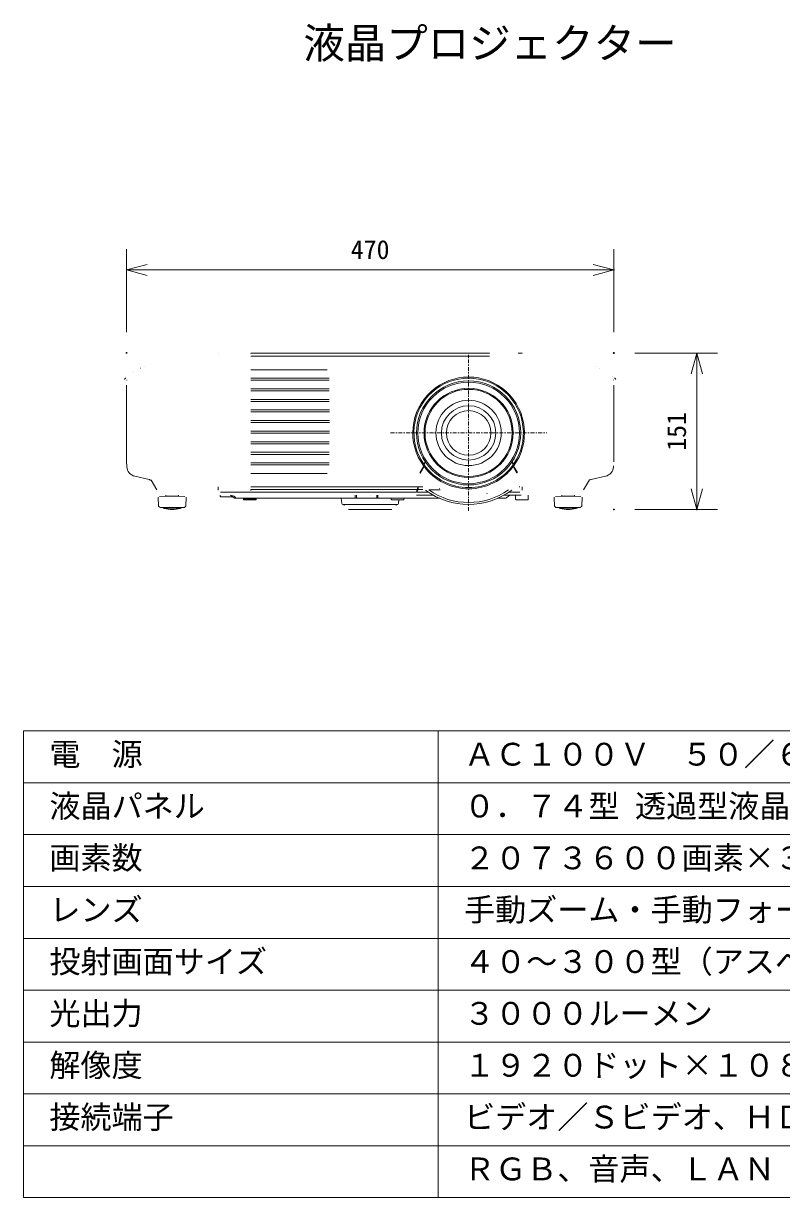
# Model space of a CAD drawing. Units: millimetres, scale not verified. Extents: x -63 to 62, y -56 to 57.
# Drawn here: x -62.5 to 10.6, y -56.5 to 56.8 of the extents above; entities that cross this region are included whole.
import ezdxf
from ezdxf.enums import TextEntityAlignment as Align

# ---------------------------------------------------------------- set-up
doc = ezdxf.new("R2010")
doc.units = ezdxf.units.MM
doc.header["$LTSCALE"] = 0.125
doc.header["$PDMODE"] = 32
doc.header["$PDSIZE"] = 0.0625
doc.linetypes.add('USER1', pattern=[6, 3, -1, 1, -1])
for name, color, linetype, lineweight in [('0-0_0', 7, 'Continuous', 18), ('0-2_WAKU', 1, 'Continuous', 18), ('0-4_GAIKEI', 7, 'Continuous', 18), ('0-5_SUNPO', 7, 'Continuous', 18)]:
    doc.layers.add(name, color=color, linetype=linetype, lineweight=lineweight)
doc.layers.add('0-1_DEFPOINTS', color=7, linetype='Continuous')
doc.layers.add('0-3_MOJI1', color=7, linetype='Continuous')
doc.styles.add('ＭＳ ゴシック', font='')
doc.styles.get('ＭＳ ゴシック').set_extended_font_data('MS Gothic')

# ---------------------------------------------------------------- blocks, each defined once
blk = doc.blocks.new('_OPEN30')
at = {"layer": '0-0_0'}
blk.add_line((0, 0), (-1, 0), dxfattribs=at)
blk.add_lwpolyline([(-1, 0.26795), (0, 0), (-1, -0.26795)], dxfattribs=at)
blk = doc.blocks.new('D6')
at = {"layer": '0-1_DEFPOINTS'}
for p in [(-6.4594, 34.6635), (-53.4594, 26.6635), (-6.4594, 26.6635)]:
    blk.add_point(p, dxfattribs=at)
at = {"layer": '0-5_SUNPO'}
for p, q in [((-53.4594, 28.6635), (-53.4594, 36.6635)), ((-6.4594, 28.6635), (-6.4594, 36.6635)), ((-51.4594, 34.6635), (-8.4594, 34.6635))]:
    blk.add_line(p, q, dxfattribs=at)
at = {"layer": '0-5_SUNPO', "xscale": 2, "yscale": 2, "rotation": 180}
blk.add_blockref('_OPEN30', (-53.4594, 34.6635), dxfattribs=at)
at = {"layer": '0-5_SUNPO', "xscale": 2, "yscale": 2}
blk.add_blockref('_OPEN30', (-6.4594, 34.6635), dxfattribs=at)
at = {"layer": '0-5_SUNPO', "style": 'ＭＳ ゴシック'}
blk.add_text('470', height=1.833, dxfattribs=at).set_placement((-31.8344, 35.1635), align=Align.BOTTOM_LEFT)
blk = doc.blocks.new('D4')
at = {"layer": '0-1_DEFPOINTS'}
for p in [(-6.4411, 26.6462), (-6.4411, 11.5453), (1.5589, 11.5453)]:
    blk.add_point(p, dxfattribs=at)
at = {"layer": '0-5_SUNPO'}
for p, q in [((-4.4411, 26.6462), (3.5589, 26.6462)), ((1.5589, 24.6462), (1.5589, 13.5453)), ((-4.4411, 11.5453), (3.5589, 11.5453))]:
    blk.add_line(p, q, dxfattribs=at)
at = {"layer": '0-5_SUNPO', "xscale": 2, "yscale": 2}
for p, rotation in [((1.5589, 26.6462), 90), ((1.5589, 11.5453), 270)]:
    blk.add_blockref('_OPEN30', p, dxfattribs=dict(at, rotation=rotation))
at = {"layer": '0-5_SUNPO', "style": 'ＭＳ ゴシック'}
blk.add_text('151', height=1.833, rotation=90, dxfattribs=at).set_placement((1.0589, 17.2208), align=Align.BOTTOM_LEFT)

msp = doc.modelspace()

# ---------------------------------------------------------------- linework, layer by layer
at = {"layer": '0-2_WAKU', "color": 4}
for p, q in [((-62.5139, -11.4803), (62.4861, -11.4803)), ((-62.5139, -11.4803), (-62.5139, -56.4803)), ((-22.5139, -11.4803), (-22.5139, -56.4803)), ((62.4861, -56.4803), (-62.5139, -56.4803))]:
    msp.add_line(p, q, dxfattribs=at)
at = {"layer": '0-2_WAKU'}
for p, q in [((-62.5139, -16.4803), (62.4861, -16.4803)), ((-62.5139, -21.4803), (62.4861, -21.4803)), ((-62.5139, -26.4803), (62.4861, -26.4803)), ((-62.5139, -31.4803), (62.4861, -31.4803)), ((-62.5139, -36.4803), (62.4861, -36.4803)), ((-62.5139, -41.4803), (62.4861, -41.4803)), ((-62.5139, -46.4803), (62.4861, -46.4803)), ((-62.5139, -51.4803), (62.4861, -51.4803))]:
    msp.add_line(p, q, dxfattribs=at)
at = {"layer": '0-4_GAIKEI'}
for p, q in [((-43.7184, 24.9715), (-43.7184, 24.9715)), ((-43.7183, 24.9714), (-43.7184, 24.9714)), ((-40.624, 24.9715), (-40.624, 24.9715)), ((-40.5684, 24.9715), (-40.5684, 24.9431)), ((-17.5684, 24.9715), (-40.5684, 24.9715)), ((-17.5684, 24.9715), (-40.5684, 24.9715)), ((-40.5684, 24.9715), (-40.5684, 24.9715)), ((-17.5684, 24.9715), (-17.5684, 24.9715)), ((-17.5127, 24.9715), (-17.5127, 24.9715)), ((-14.7957, 24.9715), (-14.4193, 24.9715)), ((-14.362, 24.9714), (-14.362, 24.9713)), ((-51.2086, 23.5156), (-51.2085, 23.5157)), ((-40.5684, 23.3621), (-33.2219, 23.3621)), ((-7.3384, 23.676), (-7.3383, 23.676)), ((-7.3382, 23.6764), (-7.3363, 23.6756)), ((-52.5684, 14.4715), (-52.5669, 21.8723)), ((-33.0174, 22.5544), (-40.5684, 22.5544)), ((-40.5684, 22.3451), (-33.0164, 22.3451)), ((-33.0128, 21.5305), (-40.5684, 21.5305)), ((-5.5684, 14.4715), (-5.5684, 21.8715)), ((-40.5684, 21.3273), (-33.012, 21.3273)), ((-33.0094, 20.5076), (-40.5684, 20.5076)), ((-40.5684, 20.3086), (-33.0089, 20.3086)), ((-33.0074, 19.4855), (-40.5684, 19.4855)), ((-40.5684, 19.2891), (-33.0071, 19.2891)), ((-33.0066, 18.4643), (-40.5684, 18.4643)), ((-40.5684, 18.2687), (-33.0066, 18.2687)), ((-33.0071, 17.4439), (-40.5684, 17.4439)), ((-40.5684, 17.2475), (-33.0074, 17.2475)), ((-33.0089, 16.4244), (-40.5684, 16.4244)), ((-40.5684, 16.2254), (-33.0094, 16.2254)), ((-33.012, 15.4057), (-40.5684, 15.4057)), ((-40.5684, 15.2024), (-33.0128, 15.2024)), ((-52.5684, 14.4715), (-52.5484, 14.0915)), ((-52.5443, 14.0125), (-52.5484, 14.0915)), ((-33.0164, 14.3879), (-40.5684, 14.3879)), ((-40.5684, 14.1786), (-33.0175, 14.1786)), ((-5.5884, 14.0882), (-5.5924, 14.0125)), ((-50.379, 12.7746), (-51.767, 13.0896)), ((-50.315, 12.7551), (-50.3239, 12.7659)), ((-50.315, 12.7551), (-50.3131, 12.7547)), ((-50.3131, 12.7547), (-50.2837, 12.7186)), ((-50.2837, 12.7186), (-50.2146, 12.7029)), ((-50.2146, 12.7029), (-50.1979, 12.6989)), ((-33.222, 13.371), (-40.5684, 13.371)), ((-7.9182, 12.7346), (-7.9216, 12.7388)), ((-7.9182, 12.7346), (-7.8511, 12.7498)), ((-7.8511, 12.7498), (-7.8475, 12.7542)), ((-7.7578, 12.7746), (-7.7579, 12.7818)), ((-7.7578, 12.7746), (-6.3697, 13.0896)), ((-24.5036, 11.8015), (-40.5684, 11.8015))]:
    msp.add_line(p, q, dxfattribs=at)
at = {"layer": '0-4_GAIKEI', "color": 1}
for p, q in [((-34.1803, 24.9716), (-34.1803, 24.9715)), ((-34.179, 24.9716), (-34.1803, 24.9716)), ((-34.179, 24.9715), (-34.179, 24.9716)), ((-34.1617, 24.9716), (-34.179, 24.9716)), ((-34.1617, 24.9715), (-34.1617, 24.9716)), ((-34.1123, 24.9715), (-34.1123, 24.9716)), ((-34, 24.9715), (-34, 24.9716)), ((-33.7468, 24.9715), (-33.7468, 24.9716)), ((-33.3658, 24.9715), (-33.3658, 24.9716)), ((-33.0973, 24.9715), (-33.0973, 24.9716)), ((-33.0973, 24.9716), (-32.9996, 24.9716)), ((-32.9996, 24.9715), (-32.9996, 24.9716)), ((-32.9996, 24.9716), (-32.9596, 24.9716)), ((-32.9596, 24.9716), (-32.9596, 24.9715)), ((-32.441, 24.9716), (-32.401, 24.9716)), ((-32.401, 24.9716), (-32.401, 24.9715)), ((-32.401, 24.9716), (-32.3074, 24.9716)), ((-32.3074, 24.9716), (-32.3074, 24.9715)), ((-32.1838, 24.9715), (-32.1838, 24.9716)), ((-31.8328, 24.9715), (-31.8328, 24.9716)), ((-31.2216, 24.9716), (-31.8328, 24.9716)), ((-31.2216, 24.9715), (-31.2216, 24.9716)), ((-31.2216, 24.9716), (-31.1816, 24.9716)), ((-31.1816, 24.9716), (-31.1816, 24.9715)), ((-31.1816, 24.9716), (-31.0839, 24.9716)), ((-31.0839, 24.9716), (-31.0839, 24.9715)), ((-30.7674, 24.9715), (-30.7674, 24.9716)), ((-30.4946, 24.9716), (-30.6309, 24.9716)), ((-30.4946, 24.9715), (-30.4946, 24.9716)), ((-30.1297, 24.9715), (-30.1297, 24.9716)), ((-30.1028, 24.9715), (-30.1028, 24.9716)), ((-30.1028, 24.9716), (-30.0076, 24.9716)), ((-30.0076, 24.9716), (-30.0076, 24.9715)), ((-29.9301, 24.9715), (-29.9301, 24.9716)), ((-29.8038, 24.9716), (-29.9301, 24.9716)), ((-29.8038, 24.9715), (-29.8038, 24.9716)), ((-29.6757, 24.9716), (-29.8038, 24.9716)), ((-29.6757, 24.9715), (-29.6757, 24.9716)), ((-29.3849, 24.9715), (-29.3849, 24.9716)), ((-28.9913, 24.9715), (-28.9913, 24.9716)), ((-28.944, 24.9715), (-28.944, 24.9716)), ((-28.944, 24.9716), (-28.852, 24.9716)), ((-28.852, 24.9716), (-28.852, 24.9715)), ((-28.7531, 24.9715), (-28.7531, 24.9716)), ((-28.5942, 24.9715), (-28.5942, 24.9716)), ((-28.1119, 24.9715), (-28.1119, 24.9716)), ((-27.8067, 24.9715), (-27.8067, 24.9716)), ((-27.8067, 24.9716), (-27.7092, 24.9716)), ((-27.7092, 24.9716), (-27.7092, 24.9715)), ((-27.4689, 24.9715), (-27.4689, 24.9716)), ((-27.1177, 24.9716), (-27.1177, 24.9715)), ((-26.5064, 24.9716), (-26.4673, 24.9716)), ((-26.4673, 24.9716), (-26.3763, 24.9716)), ((-26.4673, 24.9715), (-26.4673, 24.9716)), ((-26.3763, 24.9716), (-26.3763, 24.9715)), ((-26.3597, 24.9715), (-26.3597, 24.9716)), ((-26.2007, 24.9715), (-26.2007, 24.9716)), ((-25.7184, 24.9715), (-25.7184, 24.9716)), ((-25.5532, 24.9715), (-25.5532, 24.9716)), ((-25.5532, 24.9716), (-25.4649, 24.9716)), ((-25.4649, 24.9716), (-25.4649, 24.9715)), ((-25.4354, 24.9715), (-25.4354, 24.9716)), ((-24.9089, 24.9715), (-24.9089, 24.9716)), ((-24.8198, 24.9716), (-24.9089, 24.9716)), ((-24.8198, 24.9715), (-24.8198, 24.9716)), ((-24.0195, 24.9716), (-23.9795, 24.9716)), ((-23.9795, 24.9716), (-23.9795, 24.9715)), ((-29.0684, 24.6881), (-40.5684, 24.6881)), ((-17.5684, 24.6881), (-29.0684, 24.6881)), ((-51.9161, 23.2327), (-51.9163, 23.2326)), ((-50.8004, 23.6756), (-50.7985, 23.6764)), ((-6.9282, 23.5157), (-6.9281, 23.5156)), ((-5.6677, 22.6826), (-5.6678, 22.6825)), ((-52.7242, 22.499), (-52.7574, 22.4279)), ((-5.4125, 22.499), (-5.3793, 22.4279)), ((-19.5684, 19.9265), (-19.5684, 19.9653)), ((-24.5701, 17.2715), (-24.5924, 17.2715)), ((-24.4666, 17.2715), (-24.5701, 17.2715)), ((-23.7684, 17.2715), (-23.8684, 17.2715)), ((-22.0034, 17.2715), (-22.0493, 17.2715)), ((-21.9684, 17.2715), (-21.9734, 17.2715)), ((-21.7434, 17.2715), (-21.8634, 17.2715)), ((-21.7184, 17.2715), (-21.7384, 17.2715)), ((-17.4184, 17.2715), (-17.3984, 17.2715)), ((-17.3934, 17.2715), (-17.2734, 17.2715)), ((-17.1684, 17.2715), (-17.1634, 17.2715)), ((-17.1334, 17.2715), (-17.0874, 17.2715)), ((-15.3684, 17.2715), (-15.2684, 17.2715)), ((-14.6702, 17.2715), (-14.5666, 17.2715)), ((-14.5666, 17.2715), (-14.5443, 17.2715)), ((-23.9048, 14.0729), (-24.2879, 13.4094)), ((-23.8718, 14.0248), (-24.2525, 13.3655)), ((-23.7545, 14.4936), (-23.8965, 14.2477)), ((-23.7218, 14.445), (-23.8644, 14.1981)), ((-19.5684, 14.6165), (-19.5684, 14.5777)), ((-15.275, 14.2026), (-15.4149, 14.445)), ((-15.2402, 14.2477), (-15.3822, 14.4936)), ((-14.9039, 13.3995), (-15.2674, 14.0292)), ((-14.8666, 13.4401), (-15.2319, 14.0729)), ((-50.1979, 12.6989), (-49.6614, 11.7698)), ((-8.4753, 11.7698), (-7.9182, 12.7346)), ((-29.0684, 11.561), (-43.5211, 11.561)), ((-40.5684, 12.0565), (-29.0684, 12.0565)), ((-40.5684, 11.8015), (-40.5684, 11.7316)), ((-29.0684, 12.0565), (-24.4755, 12.0565)), ((-29.0684, 11.561), (-24.5904, 11.561)), ((-24.5773, 11.7316), (-24.5904, 11.561)), ((-24.5888, 11.5815), (-24.5855, 11.624)), ((-24.5036, 11.8015), (-24.5773, 11.7316)), ((-24.5242, 11.7316), (-24.5373, 11.561)), ((-24.5373, 11.561), (-23.4414, 11.561)), ((-24.4506, 11.8015), (-24.5242, 11.7316)), ((-23.9819, 11.8015), (-24.4506, 11.8015)), ((-24.4225, 12.0565), (-23.9819, 12.0565)), ((-23.4102, 11.7719), (-22.3173, 11.7719)), ((-22.3723, 11.9104), (-22.3855, 11.8845)), ((-17.7909, 11.3988), (-17.8125, 11.4712)), ((-15.6954, 11.561), (-14.6186, 11.561)), ((-14.7087, 12.0608), (-14.6588, 12.0634)), ((-14.5619, 11.747), (-14.5613, 11.7356)), ((-14.5501, 11.7432), (-14.5501, 11.7431)), ((-14.4184, 11.7434), (-14.4184, 11.8006)), ((-14.4184, 11.7433), (-14.4184, 11.7434)), ((-49.5183, 11.0823), (-49.4727, 10.2135)), ((-48.7684, 11.1706), (-49.3937, 11.1378)), ((-48.7667, 11.2672), (-48.7684, 11.1706)), ((-48.7684, 11.1706), (-48.1684, 11.1706)), ((-48.1684, 11.1706), (-47.5684, 11.1706)), ((-47.5684, 11.1706), (-47.5701, 11.2672)), ((-46.943, 11.1378), (-47.5684, 11.1706)), ((-46.864, 10.2135), (-46.8185, 11.0823)), ((-43.5256, 11.2672), (-43.5239, 11.1706)), ((-42.3428, 11.1215), (-43.4739, 11.1215)), ((-42.2662, 11.0494), (-42.4005, 11.1836)), ((-42.3428, 11.1215), (-42.3385, 11.1217)), ((-42.1884, 11.1836), (-42.0541, 11.0494)), ((-42.0541, 10.9615), (-42.0541, 11.0494)), ((-30.5234, 10.9615), (-42.0541, 10.9615)), ((-41.2955, 10.9615), (-41.2939, 10.8706)), ((-40.1128, 10.8215), (-41.2439, 10.8215)), ((-40.0628, 10.8706), (-40.0613, 10.9615)), ((-31.8537, 10.9615), (-31.8101, 10.4628)), ((-31.5871, 10.3715), (-31.7105, 10.3715)), ((-26.5496, 10.3715), (-31.5871, 10.3715)), ((-31.5684, 10.2715), (-31.5684, 10.3715)), ((-30.5234, 11.1836), (-30.5234, 11.2675)), ((-30.5234, 11.0494), (-30.5234, 11.1836)), ((-30.5234, 10.9615), (-30.5234, 11.0494)), ((-30.3984, 10.9615), (-30.5234, 10.9615)), ((-30.3984, 11.1836), (-30.3984, 11.2675)), ((-30.3984, 11.0494), (-30.3984, 11.1836)), ((-30.3984, 10.9615), (-30.3984, 11.0494)), ((-30.3984, 10.9615), (-28.4384, 10.9615)), ((-29.0684, 11.2672), (-29.0684, 11.2723)), ((-28.4384, 11.2677), (-28.4384, 11.1836)), ((-28.4384, 11.1836), (-28.4384, 11.0494)), ((-28.4384, 11.0494), (-28.4384, 10.9615)), ((-28.3134, 10.9615), (-28.4384, 10.9615)), ((-28.3134, 11.2677), (-28.3134, 11.1836)), ((-28.3134, 11.1836), (-28.3134, 11.0494)), ((-28.3134, 11.0494), (-28.3134, 10.9615)), ((-22.3601, 10.9615), (-28.3134, 10.9615)), ((-27.0405, 10.9615), (-27.0389, 10.8706)), ((-25.8578, 10.8215), (-26.9889, 10.8215)), ((-26.5684, 10.3715), (-26.5684, 10.2715)), ((-26.4263, 10.3715), (-26.5496, 10.3715)), ((-26.2953, 10.8215), (-26.3267, 10.4628)), ((-25.8078, 10.8706), (-25.8063, 10.9615)), ((-24.5983, 11.2715), (-24.6301, 11.2715)), ((-24.5477, 11.2716), (-24.5476, 11.2715)), ((-24.5477, 11.2715), (-24.5477, 11.2715)), ((-24.5226, 11.2715), (-24.3477, 11.2715)), ((-24.3477, 11.2715), (-24.3477, 11.2716)), ((-24.3477, 11.2715), (-22.9757, 11.2715)), ((-16.0826, 10.9615), (-16.7767, 10.9615)), ((-16.161, 11.2715), (-14.5949, 11.2715)), ((-15.7362, 11.1836), (-15.8705, 11.0494)), ((-15.0404, 11.2715), (-15.0334, 10.8706)), ((-13.8733, 10.8215), (-14.9834, 10.8215)), ((-14.5384, 11.2715), (-14.5949, 11.2715)), ((-14.5066, 11.2715), (-14.5384, 11.2715)), ((-13.8233, 10.8706), (-13.8164, 11.2672)), ((-11.3183, 11.0823), (-11.2727, 10.2135)), ((-10.5684, 11.1706), (-11.1937, 11.1378)), ((-10.5667, 11.2672), (-10.5684, 11.1706)), ((-9.3684, 11.1706), (-9.3701, 11.2672)), ((-8.743, 11.1378), (-9.3684, 11.1706)), ((-8.664, 10.2135), (-8.6185, 11.0823)), ((-48.1684, 10.0906), (-49.3412, 10.0906)), ((-49.0513, 10.0906), (-49.0506, 10.0501)), ((-48.1684, 10.0501), (-49.0506, 10.0501)), ((-48.1684, 10.0206), (-49.0206, 10.0206)), ((-48.9584, 10.0206), (-48.9584, 10.0132)), ((-46.9956, 10.0906), (-48.1684, 10.0906)), ((-48.1684, 10.0501), (-48.1684, 10.0906)), ((-48.1684, 10.0501), (-48.1684, 10.0206)), ((-47.2861, 10.0501), (-48.1684, 10.0501)), ((-47.3161, 10.0206), (-48.1684, 10.0206)), ((-47.3784, 10.0132), (-47.3784, 10.0206)), ((-47.2861, 10.0501), (-47.2854, 10.0906)), ((-26.9684, 9.8715), (-31.1684, 9.8715)), ((-10.8513, 10.0906), (-10.8506, 10.0501)), ((-10.7584, 10.0206), (-10.7584, 10.0132)), ((-9.9684, 10.0501), (-9.9684, 10.0906)), ((-9.9684, 10.0501), (-9.9684, 10.0206)), ((-9.1784, 10.0132), (-9.1784, 10.0206)), ((-9.0861, 10.0501), (-9.0854, 10.0906))]:
    msp.add_line(p, q, dxfattribs=at)
at = {"layer": '0-4_GAIKEI', "linetype": 'USER1'}
for p, q in [((-19.5684, 9.7403), (-19.5684, 24.8028)), ((-27.0996, 17.2715), (-12.0371, 17.2715))]:
    msp.add_line(p, q, dxfattribs=at)
at = {"layer": '0-4_GAIKEI', "color": 1}
for points in [[(-32.441, 24.9715), (-32.441, 24.9716), (-32.9596, 24.9716)], [(-30.6309, 24.9715), (-30.6309, 24.9716), (-30.7674, 24.9716)], [(-29.216, 24.9715), (-29.216, 24.9716), (-29.3849, 24.9716)], [(-27.9703, 24.9715), (-27.9703, 24.9716), (-28.1119, 24.9716)], [(-26.5064, 24.9715), (-26.5064, 24.9716), (-27.1177, 24.9716)], [(-25.5768, 24.9715), (-25.5768, 24.9716), (-25.7184, 24.9716)], [(-24.0195, 24.9715), (-24.0195, 24.9716), (-24.8198, 24.9716)], [(-14.6959, 24.9714), (-14.6959, 24.9714), (-14.6959, 24.9714)], [(-43.7184, 11.7338), (-43.7184, 11.7344), (-43.7184, 11.8006)], [(-40.0628, 10.8706), (-40.6784, 10.8706), (-41.2939, 10.8706)], [(-10.5684, 11.1706), (-9.9684, 11.1706), (-9.3684, 11.1706)], [(-8.7956, 10.0906), (-9.9684, 10.0906), (-11.1412, 10.0906)], [(-9.0861, 10.0501), (-9.9684, 10.0501), (-10.8506, 10.0501)], [(-9.1161, 10.0206), (-9.9684, 10.0206), (-10.8206, 10.0206)]]:
    msp.add_lwpolyline(points, dxfattribs=at)
at = {"layer": '0-4_GAIKEI'}
for points in [[(-50.379, 12.7746), (-50.3417, 12.7661), (-50.32, 12.7612)], [(-7.7578, 12.7746), (-7.795, 12.7661), (-7.8475, 12.7542)]]:
    msp.add_lwpolyline(points, dxfattribs=at)
at = {"layer": '0-4_GAIKEI', "color": 1}
for centre, radius, start, end in [((-19.5684, 17.2715), 5.3885, 323.58743, 216.41257), ((-52.6336, 22.4567), 0.1, 90, 155), ((-52.5108, 22.3867), 0.03, 175.13074, 211.7055), ((-19.5684, 17.2715), 5.2798, 325.06015, 214.93985), ((-19.5684, 17.2715), 5.024, 0, 180), ((-19.5684, 17.2715), 4.8982, 0, 180), ((-19.5684, 17.2715), 4.3, 0, 180), ((-5.6259, 22.3867), 0.03, 326.93086, 4.86926), ((-5.5031, 22.4567), 0.1, 25, 90), ((-19.5684, 17.2715), 4.2, 0, 180), ((-19.5684, 17.2715), 3.15, 0, 180), ((-19.5684, 17.2715), 2.625, 0, 180), ((-19.5684, 17.2715), 2.15, 0, 180), ((-19.5684, 17.2715), 5.024, 180, 0), ((-19.5684, 17.2715), 4.8982, 180, 0), ((-19.5684, 17.2715), 4.3, 180, 0), ((-19.5684, 17.2715), 4.2, 180, 0), ((-19.5684, 17.2715), 3.15, 180, 0), ((-19.5684, 17.2715), 2.625, 180, 0), ((-19.5684, 17.2715), 2.15, 180, 0), ((-19.5713, 17.2715), 5.3885, 217.05098, 323.00778), ((-19.5713, 17.2715), 5.2798, 215.59884, 324.4618), ((-19.5684, 17.261), 6.7, 235.01207, 305.00155), ((-49.3928, 10.2177), 0.08, 182.99717, 271.2541), ((-46.9439, 10.2177), 0.08, 268.74696, 357.00284), ((-43.4739, 11.1715), 0.05, 181, 270), ((-42.6126, 10.9715), 0.3, 45, 80.82562), ((-42.0541, 11.2615), 0.3, 225, 270), ((-41.2439, 10.8715), 0.05, 181, 270), ((-40.1128, 10.8715), 0.05, 270, 359), ((-31.7105, 10.4715), 0.1, 185, 270), ((-26.9889, 10.8715), 0.05, 181, 270), ((-26.4263, 10.4715), 0.1, 270, 355), ((-25.8578, 10.8715), 0.05, 270, 359), ((-16.0826, 11.2615), 0.3, 270, 315), ((-15.5241, 10.9715), 0.3, 90, 135), ((-14.9834, 10.8715), 0.05, 181, 270), ((-13.8733, 10.8715), 0.05, 270, 359), ((-11.1928, 10.2177), 0.08, 182.99717, 271.2541), ((-8.7439, 10.2177), 0.08, 268.74696, 357.00284), ((-49.3412, 10.1406), 0.05, 182.9941, 270), ((-49.0206, 10.0506), 0.03, 181, 270), ((-48.1684, 12.3706), 2.5, 251.91803, 270.00002), ((-48.4408, 10.2177), 0.08, 274.3678, 275.65088), ((-48.1684, 12.3706), 2.5, 270.00002, 288.08374), ((-47.3161, 10.0506), 0.03, 270, 359), ((-46.9956, 10.1406), 0.05, 270, 357.01704), ((-11.1412, 10.1406), 0.05, 182.9941, 270), ((-10.8206, 10.0506), 0.03, 181, 270), ((-9.9684, 12.3706), 2.5, 251.91803, 270.00002), ((-10.2408, 10.2177), 0.08, 274.3678, 275.65088), ((-9.9684, 12.3706), 2.5, 270.00002, 288.08374), ((-9.1161, 10.0506), 0.03, 270, 359), ((-8.7956, 10.1406), 0.05, 270, 357.01704)]:
    msp.add_arc(centre, radius, start, end, dxfattribs=at)
at = {"layer": '0-4_GAIKEI'}
for centre, radius, start, end in [((-51.5457, 14.0648), 1, 183.05618, 257.21222), ((-6.591, 14.0648), 1, 282.78778, 356.94382), ((-19.5684, 17.2715), 6.9, 232.98752, 307.0297)]:
    msp.add_arc(centre, radius, start, end, dxfattribs=at)
at = {"layer": '0-4_GAIKEI', "color": 1}
for centre, major_axis, ratio, start_param, end_param in [((-52.5119, 22.3867), (-0.0299, 0.0025), 0.00107, 5.62160272, 6.01287157), ((-43.7179, 12.1005), (0.0002, -0.3), 0.043471, 4.86271762, 6.23077592), ((-24.4888, 12.1011), (0.0158, 0.3), 0.052336, 3.19670287, 4.56597384), ((-24.4357, 12.1011), (0.0158, 0.3), 0.052336, 3.19670287, 4.56597384), ((-14.6371, 12.0587), (0.02, 0.0012), 0.150832, 3.13978834, 4.74313189), ((-14.5501, 11.7631), (-0.0138, -0.0145), 0.997119, 0.00037583, 0.76146557), ((-14.4189, 12.1005), (-0.0002, -0.3), 0.043471, 0.05240939, 1.42046769), ((-41.7641, 10.9715), (-0.6476, 0.2345), 0.109552, 5.46575602, 6.51295357)]:
    msp.add_ellipse(centre, major_axis=major_axis, ratio=ratio, start_param=start_param, end_param=end_param, dxfattribs=at)

# ---------------------------------------------------------------- block references
at = {"layer": '0-5_SUNPO'}
for name in ['D6', 'D4']:
    msp.add_blockref(name, (0.891, -1.6747), dxfattribs=at)

# ---------------------------------------------------------------- texts
at = {"layer": '0-3_MOJI1', "style": 'ＭＳ ゴシック'}
for s, height, p in [('液晶プロジェクター', 2.933, (-35.5139, 52.5197)), ('電\u3000源', 2.199, (-60.0139, -15.4803)), ('ＡＣ１００Ｖ\u3000５０／６０Ｈｚ', 2.199, (-20.0139, -15.4803)), ('液晶パネル', 2.199, (-60.0139, -20.4803)), ('０．７４型 透過型液晶パネル ３原色方式', 2.199, (-20.0139, -20.4803)), ('画素数', 2.199, (-60.0139, -25.4803)), ('２０７３６００画素×３枚', 2.199, (-20.0139, -25.4803)), ('レンズ', 2.199, (-60.0139, -30.4803)), ('手動ズーム・手動フォーカス', 2.199, (-20.0139, -30.4803)), ('投射画面サイズ', 2.199, (-60.0139, -35.4803)), ('４０～３００型（アスペクト比１６：９）', 2.199, (-20.0139, -35.4803)), ('光出力', 2.199, (-60.0139, -40.4803)), ('３０００ルーメン', 2.199, (-20.0139, -40.4803)), ('解像度', 2.199, (-60.0139, -45.4803)), ('１９２０ドット×１０８０ドット', 2.199, (-20.0139, -45.4803)), ('接続端子', 2.199, (-60.0139, -50.4803)), ('ビデオ／Ｓビデオ、ＨＤＭＩ、ＰＣ', 2.199, (-20.0139, -50.4803)), ('ＲＧＢ、音声、ＬＡＮ', 2.199, (-20.0139, -55.4803))]:
    msp.add_text(s, height=height, dxfattribs=at).set_placement(p, align=Align.BOTTOM_LEFT)

doc.saveas('drawing.dxf')
